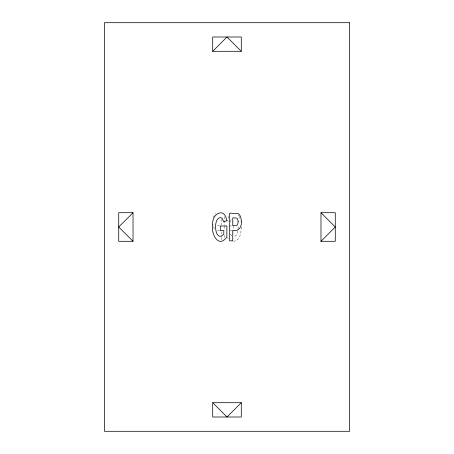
<?xml version="1.0" encoding="UTF-8"?>
<svg xmlns="http://www.w3.org/2000/svg" width="454" height="454" viewBox="0 0 454 454"><rect width="100%" height="100%" fill="white"/><g stroke="black" fill="none" stroke-linecap="round" stroke-linejoin="round"><path stroke-width="0.34" stroke-dasharray="2.27 1.7" d="M238.072 228.986L238.112 225.61M241.301 226.904C241.199 232.147 240.308 240.728 233.611 241.301M237.851 230.99C237.459 233.225 236.511 236.352 233.804 236.528M230.365 221.87L231.568 218.652M213.193 217.409L214.56 214.572L215.758 213.584M228.646 216.042L227.323 220.831L229.758 221.66M229.105 226.001L232.403 226.001M230.218 230.66L232.323 230.66M217.421 230.297L219.254 230.394M219.571 225.7L217.154 225.263M231.881 235.842L230.218 234.168M227.522 237.55L228.305 238.617M238.305 215.071L238.827 215.866M214.492 228.691L213.397 226.478M239.088 216.263L240.126 218.697M233.725 226.001L233.725 229.327M224.31 216.717L224.31 225.229M224.31 225.939L224.31 230.189M224.31 235.155L224.31 238.702M221.246 219.157L221.246 225.042M221.246 231.79L221.246 236.653M221.246 237.351L221.246 240.83"/><path stroke-width="0.68" d="M212.699 51.302L227 37.001L241.301 51.302L241.301 37.001L212.699 37.001L212.699 51.302L241.301 51.302M133.022 212.699L118.721 227L133.022 241.301L118.721 241.301L118.721 212.699L133.022 212.699L133.022 241.301M320.978 241.301L335.279 227L320.978 212.699L335.279 212.699L335.279 241.301L320.978 241.301L320.978 212.699M241.301 402.698L227 416.999L212.699 402.698L212.699 416.999L241.301 416.999L241.301 402.698L212.699 402.698M212.761 224.804C210.571 233.084 218.368 249.11 226.869 237.016L226.869 226.001L220.275 226.001L220.275 230.66L223.782 230.66L223.782 234.168C214.623 244.121 212.132 215.775 221.439 217.767L222.432 218.652L223.635 221.87L226.677 220.831C225.178 206.468 211.309 213.726 212.761 224.804M241.301 221.677C242.022 226.807 238.327 231.994 232.754 230.394L232.754 240.83L229.69 240.83L229.69 213.17L238.242 213.584C240.847 215.344 241.273 218.783 241.301 221.677M238.146 221.756L237.8 223.907L236.846 225.263L232.754 225.7L232.754 217.852L236.432 218.039L237.113 218.465L238.027 220.377L238.146 221.756M349.58 22.7L104.42 22.7L104.42 431.3L349.58 431.3L349.58 22.7"/></g></svg>
